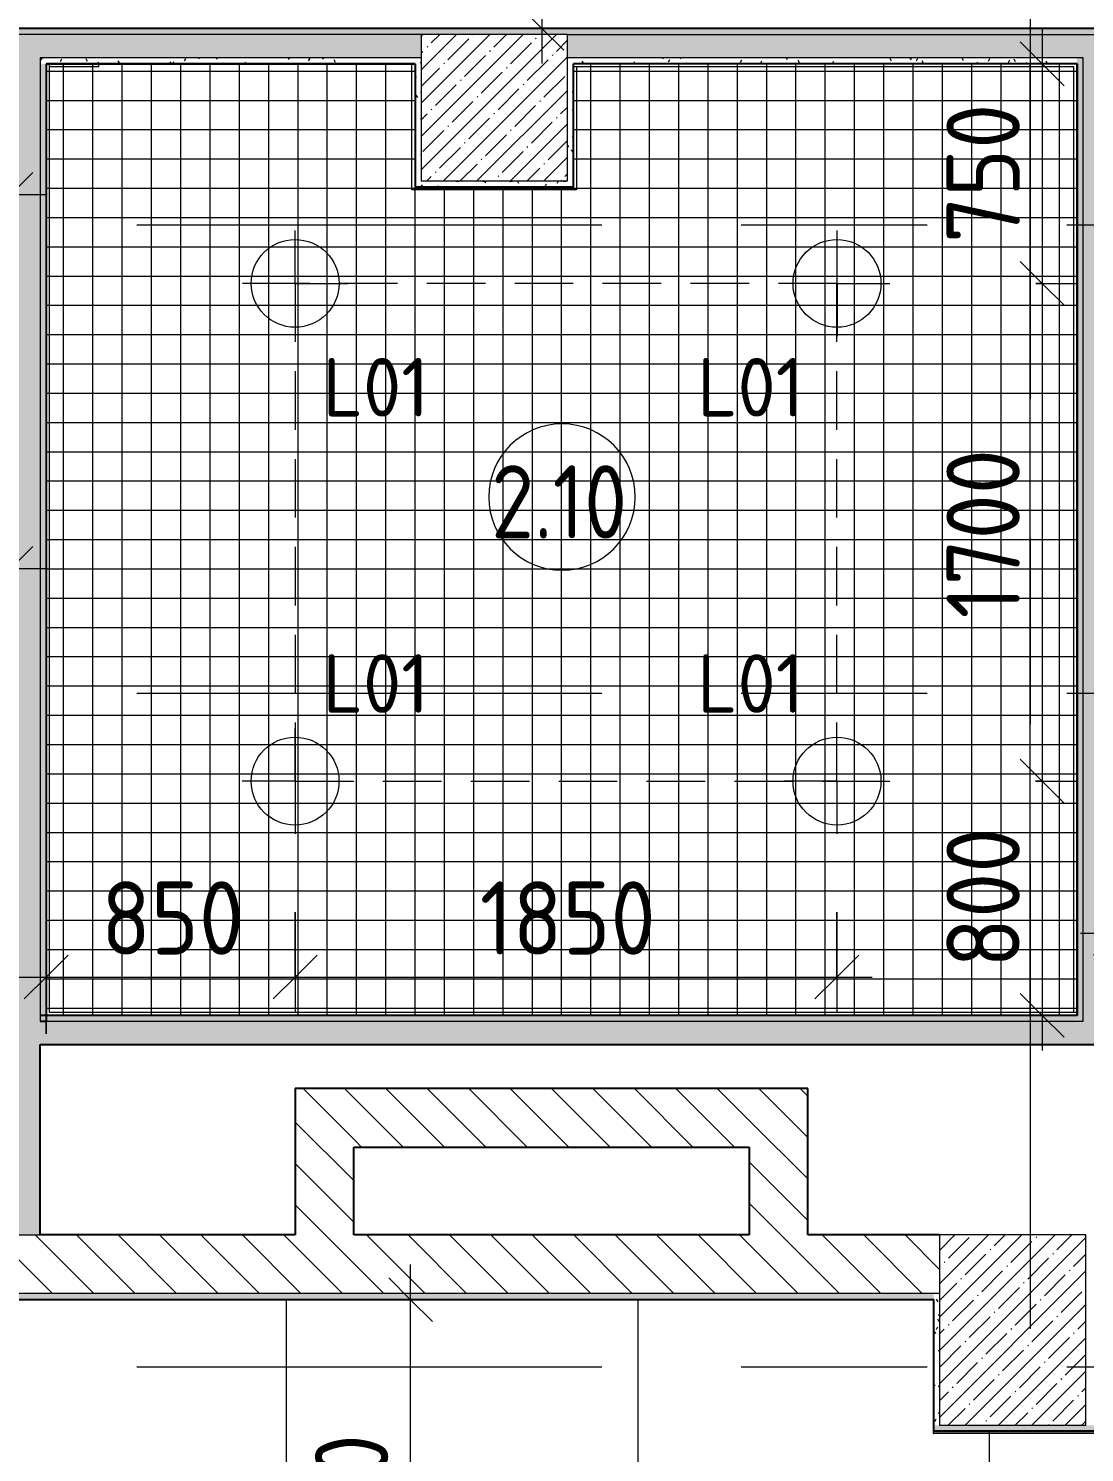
# Model space of a CAD drawing. Header units: millimetres. Extents: x 35098 to 231722, y -8553 to 29000.
# Drawn here: x 77240 to 80845, y 10807 to 15671 of the extents above; entities that cross this region are included whole.
import ezdxf

# ---------------------------------------------------------------- set-up
doc = ezdxf.new("R2010")
doc.units = ezdxf.units.MM
doc.linetypes.add('ADSK_Штрих_ш2 п1', pattern=[300, 200, -100])
doc.linetypes.add('Осевая', pattern=[3175, 635, -476.25, 1587.5, -476.25])
for name, color, linetype, lineweight in [('A-ANNO-DIMS', 7, 'Continuous', 9), ('A-ANNO-DIMS-100', 7, 'Continuous', 9), ('A-AREA-IDEN', 7, 'Continuous', 9), ('A-CLNG-PATT', 7, 'Continuous', 9), ('A-DETL-1', 7, 'ADSK_Штрих_ш2 п1', 9), ('A-WALL', 7, 'Continuous', 9), ('E-LITE-EQPM-IDEN', 7, 'Continuous', 9), ('I-WALL', 7, 'Continuous', 9), ('S-COLS', 7, 'Continuous', 9), ('Оси-2', 7, 'Осевая', 9)]:
    doc.layers.add(name, color=color, linetype=linetype, lineweight=lineweight)
for name, color, linetype, lineweight, true_color in [('A-ANNO-NOTE', 1, 'Continuous', 9, 0xff0000), ('A-WALL-1', 7, 'Continuous', 25, 0x3c3c3c), ('A-WALL-FNSH-2', 7, 'Continuous', 13, 0x3c3c3c)]:
    doc.layers.add(name, color=color, linetype=linetype, lineweight=lineweight, true_color=true_color)
doc.styles.add('GOST Common', font='GOST_Common.ttf', dxfattribs={"height": 200})
doc.styles.add('GOST Common_1', font='GOST_Common.ttf', dxfattribs={"width": 0.9, "height": 250})
doc.styles.add('ISOCPEUR', font='isocpeur.ttf', dxfattribs={"width": 0.9, "height": 250})
doc.dimstyles.new('ISO-2_5_0_9К_БОЛЬШОЙ', dxfattribs={"dimscale": 304.8, "dimtxt": 248.995294, "dimasz": 0.492126, "dimexe": 0.393701, "dimexo": 0.984252, "dimgap": 0, "dimtad": 1, "dimdec": 0, "dimrnd": 10, "dimzin": 0, "dimdsep": 46, "dimtxsty": 'ISOCPEUR', "dimblk1": 'OBLIQUE', "dimblk2": 'OBLIQUE', "dimsah": 1, "dimcen": 0.09, "dimdle": 0.393701, "dimazin": 0, "dimtfac": 1, "dimtdec": 4, "dimtix": 1, "dimtmove": 0, "dimatfit": 3, "dimfxl": 1, "dimtvp": 1, "dimtolj": 1, "dimtzin": 0, "dimarcsym": 2})
pattern_1 = [(135, (0, 0), (-70.71068, -70.71068), [])]
pattern_2 = [(135, (0, 0), (-75.43415, -75.43415), [106.68, -17.78, 3.556, -17.78]), (135, (0, 75.39), (-75.43415, -75.43415), []), (50, (0, 0), (127.52922, -11.15758), [13.335, -146.685]), (355, (0, 0), (-24.66966, 133.74002), [10.668, -117.348]), (100.451, (10.63, -0.93), (102.85973, 122.58178), [11.333, -124.663]), (46.184, (0, 35.56), (189.75516, -29.43036), [20.002, -220.027]), (96.636, (15.81, 33.1), (166.1822, 173.1996), [17, -186.995]), (351.184, (0, 35.56), (166.18393, 173.19757), [16.002, -176.022]), (21, (17.78, 26.67), (106.13027, -71.58603), [13.335, -146.685]), (326, (17.78, 26.67), (43.26188, 128.93175), [10.668, -117.348]), (71.451, (26.62, 20.7), (149.39198, 57.34505), [11.333, -124.663]), (37.5, (0, 0), (2.162228, 59.188357), [3.353, -112.573, 3.353, -115.773, -117.792]), (37.5, (0, 0), (2.162228, 59.188357), [-235.052, 3.353, -114.44]), (7.5, (0, 0), (46.773857, 70.126152), [3.353, -64.567, 3.353, -109.906, -44.894]), (7.5, (0, 0), (46.773857, 70.126152), [-181.178, 3.353, -41.542]), (327.5, (-39.65, 0), (94.91367, -4.010093), [3.353, -41.097, 3.353, -135.331, -184.023]), (327.5, (-39.65, 0), (94.91367, -4.010093), [-183.134, 3.353, -180.67]), (317.5, (-57.43, 0), (103.69057, 17.79882), [3.353, -54.432, 3.353, -88.748, -130.683]), (317.5, (-57.43, 0), (103.69057, 17.79882), [-149.885, 3.353, -127.33])]
pattern_3 = [(0, (0, 0), (121.92, 30.48), [10.058, -81.382, 10.058, -81.382, -487.68]), (0, (0, 0), (121.92, 30.48), [-182.88, 10.058, -172.822, 10.058, -81.382, -213.36]), (0, (0, 0), (121.92, 30.48), [-457.2, 10.058, -50.902, 10.058, -142.342]), (120, (45.72, 15.24), (-87.356454, 90.345817), [10.058, -81.382, 10.058, -81.382, -487.68]), (120, (45.72, 15.24), (-87.356454, 90.345817), [-182.88, 10.058, -172.822, 10.058, -81.382, -213.36]), (120, (45.72, 15.24), (-87.356454, 90.345817), [-457.2, 10.058, -50.902, 10.058, -142.342]), (240, (60.96, 76.2), (-34.563546, -120.825817), [10.058, -81.382, 10.058, -81.382, -487.68]), (240, (60.96, 76.2), (-34.563546, -120.825817), [-182.88, 10.058, -172.822, 10.058, -81.382, -213.36]), (240, (60.96, 76.2), (-34.563546, -120.825817), [-457.2, 10.058, -50.902, 10.058, -142.342])]

# ---------------------------------------------------------------- blocks, each defined once
blk = doc.blocks.new('BSC_Колонна _Прямоугольная - 500х500-V31-План расстановки осветительного оборудования 2 этажа в осях 12-23')
at = {"layer": 'S-COLS'}
h = blk.add_hatch(dxfattribs=at)
h.set_pattern_fill('FP_38', color=256, style=0, pattern_type=2)
h.set_pattern_definition([(45, (-78830, -15400), (-57.02463, 57.02463), []), (45, (-78772.975, -15400), (-57.02463, 57.02463), [100.806, -20.161, 3.353, -16.808])])
h.paths.add_polyline_path([(-250, -250), (250, -250), (250, 250), (-250, 250), (-250, -9.5)])
for p, q in [((250, 250), (-250, 250)), ((-250, 250), (-250, -250)), ((250, -250), (250, 250)), ((-250, -250), (250, -250))]:
    blk.add_line(p, q, dxfattribs=at)
blk = doc.blocks.new('BSC_Колонна _Прямоугольная - 650х500-V41-План расстановки осветительного оборудования 2 этажа в осях 12-23')
at = {"layer": 'S-COLS'}
h = blk.add_hatch(dxfattribs=at)
h.set_pattern_fill('FP_44', color=256, style=0, pattern_type=2)
h.set_pattern_definition([(135, (11225, -80600), (-57.02463, -57.02463), []), (135, (11225, -80542.975), (-57.02463, -57.02463), [100.806, -20.161, 3.353, -16.808])])
h.paths.add_polyline_path([(325, -131.2), (325, 250), (-325, 250), (-325, -250), (325, -250)])
for p, q in [((325, 250), (-325, 250)), ((-325, 250), (-325, -250)), ((325, -250), (325, 250)), ((-325, -250), (325, -250))]:
    blk.add_line(p, q, dxfattribs=at)
blk = doc.blocks.new('DIMBLOCK71-План расстановки осветительного оборудования 2 этажа в осях 12-23')
at = {"layer": 'A-ANNO-DIMS-100'}
for p, q in [((77179.8, 14909.8), (77179.8, 15223.8)), ((76379.9, 15125.4), (76379.9, 14983.8)), ((76379.9, 15103.8), (76379.9, 15125.4)), ((76379.9, 15103.8), (77299.8, 15103.8)), ((77179.8, 15103.8), (77179.8, 14909.8))]:
    blk.add_line(p, q, dxfattribs=at)
at = {"layer": 'A-ANNO-DIMS-100', "lineweight": 20}
for p, q in [((76379.9, 15103.8), (76454.9, 15178.8)), ((77179.8, 15103.8), (77254.8, 15178.8)), ((76379.9, 15103.8), (76304.9, 15028.8)), ((77179.8, 15103.8), (77104.8, 15028.8))]:
    blk.add_line(p, q, dxfattribs=at)
at = {"layer": 'A-ANNO-DIMS-100', "color": 0, "insert": (76564.4, 15430.4), "char_height": 250, "width": 517.144, "attachment_point": 1, "line_spacing_factor": 1.149209, "style": 'ISOCPEUR'}
blk.add_mtext('1/2', dxfattribs=at)
blk = doc.blocks.new('_Oblique')
at = {"color": 0, "linetype": 'ByBlock', "lineweight": -2}
blk.add_line((-0.5, -0.5), (0.5, 0.5), dxfattribs=at)
blk = doc.blocks.new('DIMBLOCK73-План расстановки осветительного оборудования 2 этажа в осях 12-23')
at = {"layer": 'A-ANNO-DIMS-100'}
for p, q in [((76379.9, 13675.4), (76379.9, 13946.3)), ((77179.8, 13632.3), (77179.8, 13946.3)), ((76379.9, 13826.3), (77299.8, 13826.3)), ((76379.9, 13826.3), (76379.9, 13675.4)), ((77179.8, 13826.3), (77179.8, 13632.3))]:
    blk.add_line(p, q, dxfattribs=at)
at = {"layer": 'A-ANNO-DIMS-100', "lineweight": 20}
for p, q in [((76379.9, 13826.3), (76454.9, 13901.3)), ((77179.8, 13826.3), (77254.8, 13901.3)), ((76379.9, 13826.3), (76304.9, 13751.3)), ((77179.8, 13826.3), (77104.8, 13751.3))]:
    blk.add_line(p, q, dxfattribs=at)
at = {"layer": 'A-ANNO-DIMS-100', "color": 0, "insert": (76564.4, 14152.9), "char_height": 250, "width": 517.144, "attachment_point": 1, "line_spacing_factor": 1.149209, "style": 'ISOCPEUR'}
blk.add_mtext('1/2', dxfattribs=at)
blk = doc.blocks.new('DIMBLOCK77-План расстановки осветительного оборудования 2 этажа в осях 12-23')
at = {"layer": 'A-ANNO-DIMS-100'}
for p, q in [((78149.8, 12652.5), (78149.8, 12310.9)), ((78149.8, 12430.9), (78149.8, 12652.5)), ((77299.8, 12236.9), (77299.8, 12550.9)), ((77179.8, 12430.9), (78149.8, 12430.9)), ((77299.8, 12430.9), (77299.8, 12236.9))]:
    blk.add_line(p, q, dxfattribs=at)
at = {"layer": 'A-ANNO-DIMS-100', "lineweight": 20}
for p, q in [((77299.8, 12430.9), (77374.8, 12505.9)), ((78149.8, 12430.9), (78224.8, 12505.9)), ((77299.8, 12430.9), (77224.8, 12355.9)), ((78149.8, 12430.9), (78074.8, 12355.9))]:
    blk.add_line(p, q, dxfattribs=at)
at = {"layer": 'A-ANNO-DIMS-100', "color": 0, "insert": (77487.8, 12757.5), "char_height": 250, "width": 568.858, "attachment_point": 1, "line_spacing_factor": 1.149209, "style": 'ISOCPEUR'}
blk.add_mtext('850', dxfattribs=at)
blk = doc.blocks.new('DIMBLOCK78-План расстановки осветительного оборудования 2 этажа в осях 12-23')
at = {"layer": 'A-ANNO-DIMS-100'}
for p, q in [((78149.8, 12652.5), (78149.8, 12310.9)), ((78149.8, 12430.9), (78149.8, 12652.5)), ((79999.8, 12652.5), (79999.8, 12310.9)), ((79999.8, 12430.9), (79999.8, 12652.5)), ((78149.8, 12430.9), (80119.8, 12430.9))]:
    blk.add_line(p, q, dxfattribs=at)
at = {"layer": 'A-ANNO-DIMS-100', "lineweight": 20}
for p, q in [((78149.8, 12430.9), (78224.8, 12505.9)), ((79999.8, 12430.9), (80074.8, 12505.9)), ((78149.8, 12430.9), (78074.8, 12355.9)), ((79999.8, 12430.9), (79924.8, 12355.9))]:
    blk.add_line(p, q, dxfattribs=at)
at = {"layer": 'A-ANNO-DIMS-100', "color": 0, "insert": (78780.3, 12757.5), "char_height": 250, "width": 706.764, "attachment_point": 1, "line_spacing_factor": 1.149209, "style": 'ISOCPEUR'}
blk.add_mtext('1850', dxfattribs=at)
blk = doc.blocks.new('DIMBLOCK79-План расстановки осветительного оборудования 2 этажа в осях 12-23')
at = {"layer": 'A-ANNO-DIMS-100'}
for p, q in [((80700.3, 15670), (80700.3, 14800)), ((80506.3, 15550), (80820.3, 15550)), ((80700.3, 15550), (80506.3, 15550)), ((80678.3, 14800), (80820.3, 14800)), ((80700.3, 14800), (80678.3, 14800))]:
    blk.add_line(p, q, dxfattribs=at)
at = {"layer": 'A-ANNO-DIMS-100', "lineweight": 20}
for p, q in [((80700.3, 15550), (80625.3, 15625)), ((80700.3, 15550), (80775.3, 15475)), ((80700.3, 14800), (80625.3, 14875)), ((80700.3, 14800), (80775.3, 14725))]:
    blk.add_line(p, q, dxfattribs=at)
at = {"layer": 'A-ANNO-DIMS-100', "color": 0, "insert": (80373.7, 14938), "char_height": 250, "width": 568.858, "attachment_point": 1, "rotation": 90, "line_spacing_factor": 1.149209, "style": 'ISOCPEUR'}
blk.add_mtext('750', dxfattribs=at)
blk = doc.blocks.new('DIMBLOCK80-План расстановки осветительного оборудования 2 этажа в осях 12-23')
at = {"layer": 'A-ANNO-DIMS-100', "lineweight": 20}
for p, q in [((80700.3, 14800), (80625.3, 14875)), ((80700.3, 14800), (80775.3, 14725)), ((80700.3, 13100), (80625.3, 13175)), ((80700.3, 13100), (80775.3, 13025))]:
    blk.add_line(p, q, dxfattribs=at)
at = {"layer": 'A-ANNO-DIMS-100'}
for p, q in [((80678.3, 14800), (80820.3, 14800)), ((80700.3, 14800), (80678.3, 14800)), ((80700.3, 14800), (80700.3, 13100)), ((80678.1, 13100), (80820.3, 13100)), ((80700.3, 13100), (80678.1, 13100))]:
    blk.add_line(p, q, dxfattribs=at)
at = {"layer": 'A-ANNO-DIMS-100', "color": 0, "insert": (80373.7, 13655.5), "char_height": 250, "width": 706.764, "attachment_point": 1, "rotation": 90, "line_spacing_factor": 1.149209, "style": 'ISOCPEUR'}
blk.add_mtext('1700', dxfattribs=at)
blk = doc.blocks.new('DIMBLOCK81-План расстановки осветительного оборудования 2 этажа в осях 12-23')
at = {"layer": 'A-ANNO-DIMS-100', "lineweight": 20}
for p, q in [((80700.3, 13100), (80625.3, 13175)), ((80700.3, 13100), (80775.3, 13025)), ((80700.3, 12300), (80625.3, 12375)), ((80700.3, 12300), (80775.3, 12225))]:
    blk.add_line(p, q, dxfattribs=at)
at = {"layer": 'A-ANNO-DIMS-100'}
for p, q in [((80678.1, 13100), (80820.3, 13100)), ((80700.3, 13100), (80678.1, 13100)), ((80700.3, 13100), (80700.3, 12180)), ((80506.3, 12300), (80820.3, 12300)), ((80700.3, 12300), (80506.3, 12300))]:
    blk.add_line(p, q, dxfattribs=at)
at = {"layer": 'A-ANNO-DIMS-100', "color": 0, "insert": (80373.7, 12463), "char_height": 250, "width": 568.858, "attachment_point": 1, "rotation": 90, "line_spacing_factor": 1.149209, "style": 'ISOCPEUR'}
blk.add_mtext('800', dxfattribs=at)
blk = doc.blocks.new('DIMBLOCK82-План расстановки осветительного оборудования 2 этажа в осях 12-23')
at = {"layer": 'A-ANNO-DIMS-100'}
for p, q in [((80950.8, 12386.9), (80950.8, 12700.9)), ((81850.8, 12702.5), (81850.8, 12460.9)), ((81850.8, 12580.9), (81850.8, 12702.5)), ((80830.8, 12580.9), (81850.8, 12580.9)), ((80950.8, 12580.9), (80950.8, 12386.9))]:
    blk.add_line(p, q, dxfattribs=at)
at = {"layer": 'A-ANNO-DIMS-100', "lineweight": 20}
for p, q in [((80950.8, 12580.9), (81025.8, 12655.9)), ((81850.8, 12580.9), (81925.8, 12655.9)), ((80950.8, 12580.9), (80875.8, 12505.9)), ((81850.8, 12580.9), (81775.8, 12505.9))]:
    blk.add_line(p, q, dxfattribs=at)
at = {"layer": 'A-ANNO-DIMS-100', "color": 0, "insert": (81163.8, 12907.5), "char_height": 250, "width": 568.858, "attachment_point": 1, "line_spacing_factor": 1.149209, "style": 'ISOCPEUR'}
blk.add_mtext('900', dxfattribs=at)
blk = doc.blocks.new('Марка_Помещения - Номер-25198446-План расстановки осветительного оборудования 2 этажа в осях 12-23')
at = {"layer": 'A-AREA-IDEN'}
for start, end in [(360, 180), (180, 360)]:
    blk.add_arc((0, 0), 2.5, start, end, dxfattribs=at)
blk = doc.blocks.new('DIMBLOCK135-План расстановки осветительного оборудования 2 этажа в осях 12-23')
at = {"layer": 'A-ANNO-DIMS-100'}
for p, q in [((78992.7, 16891), (78992.7, 15551)), ((78798.8, 16771), (79112.7, 16771)), ((78992.7, 16771), (78798.8, 16771)), ((78798.8, 15671), (79112.7, 15671)), ((78992.7, 15671), (78798.8, 15671))]:
    blk.add_line(p, q, dxfattribs=at)
at = {"layer": 'A-ANNO-DIMS-100', "lineweight": 20}
for p, q in [((78992.7, 16771), (78917.7, 16846)), ((78992.7, 16771), (79067.7, 16696)), ((78992.7, 15671), (78917.7, 15746)), ((78992.7, 15671), (79067.7, 15596))]:
    blk.add_line(p, q, dxfattribs=at)
at = {"layer": 'A-ANNO-DIMS-100', "color": 0, "insert": (78666.1, 15948.1), "char_height": 250, "width": 655.049, "attachment_point": 1, "rotation": 90, "line_spacing_factor": 1.149209, "style": 'ISOCPEUR'}
blk.add_mtext('1100', dxfattribs=at)
blk = doc.blocks.new('DIMBLOCK186-План расстановки осветительного оборудования 2 этажа в осях 12-23')
at = {"layer": 'A-ANNO-DIMS-100'}
for p, q in [((78544.4, 9829.4), (78544.4, 11449)), ((78738.3, 11329), (78424.4, 11329)), ((78544.4, 11329), (78738.3, 11329)), ((78119, 9829.4), (78664.4, 9829.4)), ((78544.4, 9829.4), (78119, 9829.4))]:
    blk.add_line(p, q, dxfattribs=at)
at = {"layer": 'A-ANNO-DIMS-100', "lineweight": 20}
for p, q in [((78544.4, 11329), (78469.4, 11404)), ((78544.4, 11329), (78619.4, 11254)), ((78544.4, 9829.4), (78469.4, 9904.4)), ((78544.4, 9829.4), (78619.4, 9754.4))]:
    blk.add_line(p, q, dxfattribs=at)
at = {"layer": 'A-ANNO-DIMS-100', "color": 0, "insert": (78217.8, 10284.7), "char_height": 250, "width": 706.764, "attachment_point": 1, "rotation": 90, "line_spacing_factor": 1.149209, "style": 'ISOCPEUR'}
blk.add_mtext('1500', dxfattribs=at)

msp = doc.modelspace()

# ---------------------------------------------------------------- hatches: boundary and pattern name
at = {"layer": 'A-CLNG-PATT'}
h = msp.add_hatch(dxfattribs=at)
h.set_pattern_fill('FP_82', color=256, style=0, pattern_type=2)
h.set_pattern_definition([(0, (79059.81, 13925), (0, 100), []), (90, (79059.81, 13925), (-100, 6e-15), [])])
h.paths.add_polyline_path([(80818.8, 12301), (80818.8, 15549), (79101, 15549), (79101, 15129), (78559, 15129), (78559, 15549), (77300.8, 15549), (77300.8, 12301), (80468.8, 12301)])
h = msp.add_hatch(dxfattribs=at)
h.set_pattern_fill('FP_52', color=256, style=0, pattern_type=2)
h.set_pattern_definition([(180, (75720.5, 8329), (-7e-14, -600), []), (270, (75720.5, 8329), (1200, 7e-14), [])])
h.paths.add_polyline_path([(84459, 4145), (84459, 10879), (80329, 10879), (80329, 11329), (76001, 11329), (76001, 10879), (75721, 10879), (75721, 4145), (84179, 4145)])
h.paths.add_polyline_path([(82920.9, 4730.1), (81720.9, 4730.1), (81720.9, 5330.1), (82920.9, 5330.1)])
h.paths.add_polyline_path([(80468.8, 4730.1), (79320.9, 4730.1), (79320.9, 5330.1), (80520.9, 5330.1), (80520.9, 4730.1)])
h.paths.add_polyline_path([(76920.9, 4730.1), (76920.9, 5330.1), (78120.9, 5330.1), (78120.9, 4730.1), (77559.8, 4730.1)])
h.paths.add_polyline_path([(81720.9, 7130.1), (81720.9, 7730.1), (82920.9, 7730.1), (82920.9, 7130.1), (81923.3, 7130.1)])
h.paths.add_polyline_path([(79320.9, 7130.1), (79320.9, 7730.1), (80520.9, 7730.1), (80520.9, 7130.1)])
h.paths.add_polyline_path([(76920.9, 7130.1), (76920.9, 7730.1), (78120.9, 7730.1), (78120.9, 7130.1), (77559.8, 7130.1)])
h.paths.add_polyline_path([(81720.9, 9530.1), (81720.9, 10130.1), (82920.9, 10130.1), (82920.9, 9530.1), (81923.3, 9530.1)])
h.paths.add_polyline_path([(79320.9, 9530.1), (79320.9, 10130.1), (80520.9, 10130.1), (80520.9, 9530.1)])
h.paths.add_polyline_path([(78120.9, 9530.1), (76920.9, 9530.1), (76920.9, 10130.1), (78120.9, 10130.1)])
at = {"layer": 'I-WALL'}
h = msp.add_hatch(dxfattribs=at)
h.set_pattern_fill('FP_46', color=256, style=0, pattern_type=2)
h.set_pattern_definition(pattern_3)
h.paths.add_polyline_path([(83000, 15650), (83000, 15670), (73540, 15670), (73540, 15650), (81923.3, 15650)])
h = msp.add_hatch(dxfattribs=at)
h.set_pattern_fill('FP_24', color=256, style=0, pattern_type=2)
h.set_pattern_definition(pattern_2)
h.paths.add_polyline_path([(84200, 15570), (84200, 15650), (79080, 15650), (79080, 15570), (84180, 15570)])
h.paths.add_polyline_path([(78580, 15570), (78580, 15650), (75560, 15650), (75560, 15570), (78560, 15570)])
h = msp.add_hatch(dxfattribs=at)
h.set_pattern_fill('FP_24', color=256, style=0, pattern_type=2)
h.set_pattern_definition(pattern_2)
h.paths.add_polyline_path([(77279.8, 11550), (77279.8, 15570), (77199.8, 15570), (77199.8, 11550)])
h = msp.add_hatch(dxfattribs=at)
h.set_pattern_fill('FP_46', color=256, style=0, pattern_type=2)
h.set_pattern_definition(pattern_3)
h.paths.add_polyline_path([(78559, 15550), (78560, 15550), (78560, 15570), (77279.8, 15570), (77279.8, 15550), (77559.8, 15550)])
h = msp.add_hatch(dxfattribs=at)
h.set_pattern_fill('FP_46', color=256, style=0, pattern_type=2)
h.set_pattern_definition(pattern_3)
h.paths.add_polyline_path([(78560, 15150), (78580, 15150), (78580, 15570), (78560, 15570), (78560, 15390.5)])
h = msp.add_hatch(dxfattribs=at)
h.set_pattern_fill('FP_46', color=256, style=0, pattern_type=2)
h.set_pattern_definition(pattern_3)
h.paths.add_polyline_path([(80818.8, 15550), (80819.8, 15550), (80819.8, 15570), (79080, 15570), (79080, 15550), (80468.8, 15550)])
h = msp.add_hatch(dxfattribs=at)
h.set_pattern_fill('FP_46', color=256, style=0, pattern_type=2)
h.set_pattern_definition(pattern_3)
h.paths.add_polyline_path([(80819.8, 12300), (80839.8, 12300), (80839.8, 15570), (80819.8, 15570), (80819.8, 13074.2)])
h = msp.add_hatch(dxfattribs=at)
h.set_pattern_fill('FP_24', color=256, style=0, pattern_type=2)
h.set_pattern_definition(pattern_2)
h.paths.add_polyline_path([(80839.8, 12280), (80919.8, 12280), (80919.8, 15570), (80839.8, 15570), (80839.8, 12300)])
h = msp.add_hatch(dxfattribs=at)
h.set_pattern_fill('FP_46', color=256, style=0, pattern_type=2)
h.set_pattern_definition(pattern_3)
h.paths.add_polyline_path([(77299.8, 12280), (77299.8, 15550), (77279.8, 15550), (77279.8, 12280)])
h = msp.add_hatch(dxfattribs=at)
h.set_pattern_fill('FP_46', color=256, style=0, pattern_type=2)
h.set_pattern_definition(pattern_3)
h.paths.add_polyline_path([(79100, 15130), (79100, 15550), (79080, 15550), (79080, 15130)])
h = msp.add_hatch(dxfattribs=at)
h.set_pattern_fill('FP_46', color=256, style=0, pattern_type=2)
h.set_pattern_definition(pattern_3)
h.paths.add_polyline_path([(79080, 15130), (79080, 15150), (78560, 15150), (78560, 15130), (79014.3, 15130)])
h = msp.add_hatch(dxfattribs=at)
h.set_pattern_fill('FP_46', color=256, style=0, pattern_type=2)
h.set_pattern_definition(pattern_3)
h.paths.add_polyline_path([(80468.8, 12280), (80839.8, 12280), (80839.8, 12300), (77279.8, 12300), (77279.8, 12280), (79014.3, 12280)])
h = msp.add_hatch(dxfattribs=at)
h.set_pattern_fill('FP_24', color=256, style=0, pattern_type=2)
h.set_pattern_definition(pattern_2)
h.paths.add_polyline_path([(84480, 12200), (84480, 12280), (77279.8, 12280), (77279.8, 12200), (83377.8, 12200)])
h = msp.add_hatch(dxfattribs=at)
h.set_pattern_fill('FP_19', color=256, style=0, pattern_type=2)
h.set_pattern_definition(pattern_1)
h.paths.add_polyline_path([(78150, 11550), (78350, 11550), (78350, 12050), (78150, 12050)])
h = msp.add_hatch(dxfattribs=at)
h.set_pattern_fill('FP_19', color=256, style=0, pattern_type=2)
h.set_pattern_definition(pattern_1)
h.paths.add_polyline_path([(79700, 11850), (79700, 12050), (78350, 12050), (78350, 11850), (79014.3, 11850)])
h = msp.add_hatch(dxfattribs=at)
h.set_pattern_fill('FP_19', color=256, style=0, pattern_type=2)
h.set_pattern_definition(pattern_1)
h.paths.add_polyline_path([(79900, 11550), (79900, 12050), (79700, 12050), (79700, 11550)])
h = msp.add_hatch(dxfattribs=at)
h.set_pattern_fill('FP_19', color=256, style=0, pattern_type=2)
h.set_pattern_definition(pattern_1)
h.paths.add_polyline_path([(80350, 11350), (80350, 11550), (75980, 11550), (75980, 11350), (80330, 11350)])
h = msp.add_hatch(dxfattribs=at)
h.set_pattern_fill('FP_46', color=256, style=0, pattern_type=2)
h.set_pattern_definition(pattern_3)
h.paths.add_polyline_path([(80329, 11330), (80330, 11330), (80330, 11350), (75980, 11350), (75980, 11330), (79014.3, 11330)])
h = msp.add_hatch(dxfattribs=at)
h.set_pattern_fill('FP_46', color=256, style=0, pattern_type=2)
h.set_pattern_definition(pattern_3)
h.paths.add_polyline_path([(80350, 10900), (80350, 11350), (80330, 11350), (80330, 10900)])
h = msp.add_hatch(dxfattribs=at)
h.set_pattern_fill('FP_46', color=256, style=0, pattern_type=2)
h.set_pattern_definition(pattern_3)
h.paths.add_polyline_path([(84459, 10880), (84460, 10880), (84460, 10900), (80330, 10900), (80330, 10880), (83377.8, 10880)])

# ---------------------------------------------------------------- linework, layer by layer
at = {"layer": 'A-ANNO-NOTE'}
for p, q in [((78150, 14800), (78150, 14980)), ((80000, 14800), (80000, 14980)), ((78150, 14800), (77970, 14800)), ((78150, 14800), (78150, 14620)), ((78150, 14800), (78330, 14800)), ((80000, 14800), (79820, 14800)), ((80000, 14800), (80000, 14620)), ((80000, 14800), (80180, 14800)), ((78149.8, 13100), (78149.8, 13280)), ((79999.8, 13100), (79999.8, 13280)), ((78149.8, 13100), (77969.8, 13100)), ((78149.8, 13100), (78149.8, 12920)), ((78149.8, 13100), (78329.8, 13100)), ((79999.8, 13100), (79819.8, 13100)), ((79999.8, 13100), (79999.8, 12920)), ((79999.8, 13100), (80179.8, 13100))]:
    msp.add_line(p, q, dxfattribs=at)
for centre in [(78150, 14800), (80000, 14800), (78149.8, 13100), (79999.8, 13100)]:
    msp.add_circle(centre, 150, dxfattribs=at)
at = {"layer": 'A-DETL-1'}
for p, q in [((78150, 14800), (78150, 13100)), ((79999.8, 14800), (78150, 14800)), ((79999.8, 13100), (79999.8, 14800)), ((78150, 13100), (79999.8, 13100))]:
    msp.add_line(p, q, dxfattribs=at)
at = {"layer": 'A-WALL'}
for p, q in [((78580, 15650), (75560, 15650)), ((79080, 15650), (83100, 15650)), ((78580, 15570), (77279.8, 15570)), ((77279.8, 15570), (77279.8, 12280)), ((80839.8, 15570), (79080, 15570)), ((80839.8, 12280), (80839.8, 15570)), ((77279.8, 12280), (77279.8, 12280)), ((77299.8, 12280), (80839.8, 12280)), ((77199.8, 11550), (77279.8, 11550)), ((80350, 11350), (75980, 11350))]:
    msp.add_line(p, q, dxfattribs=at)
at = {"layer": 'A-WALL-1'}
for p, q in [((83000, 15670), (73520, 15670)), ((78560, 15550), (77299.8, 15550)), ((77299.8, 15550), (77299.8, 12280)), ((78560, 15550), (78560, 15130)), ((79100, 15130), (79100, 15550)), ((80819.8, 15550), (79100, 15550)), ((80819.8, 15550), (80819.8, 12300)), ((78560, 15130), (79100, 15130)), ((80819.8, 12300), (77279.8, 12300)), ((77279.8, 12280), (77299.8, 12280)), ((77279.8, 11550), (77279.8, 12200)), ((77279.8, 12200), (84480, 12200)), ((78150, 12050), (78150, 11550)), ((79900, 12050), (78150, 12050)), ((79900, 11550), (79900, 12050)), ((78350, 11550), (78350, 11850)), ((78350, 11850), (79700, 11850)), ((79700, 11850), (79700, 11550)), ((78150, 11550), (77279.8, 11550)), ((79700, 11550), (78350, 11550)), ((80350, 11550), (79900, 11550)), ((76000, 11330), (80330, 11330)), ((80330, 10880), (80330, 11330)), ((84460, 10880), (80330, 10880))]:
    msp.add_line(p, q, dxfattribs=at)
at = {"layer": 'A-WALL-FNSH-2'}
for p, q in [((77300.8, 15549), (78559, 15549)), ((77300.8, 12301), (77300.8, 15549)), ((78559, 15549), (78559, 15129)), ((80818.8, 15549), (79100, 15549)), ((79101, 15129), (79101, 15549)), ((80818.8, 12301), (80818.8, 15550)), ((78559, 15129), (79101, 15129)), ((80818.8, 12301), (77300.8, 12301)), ((80329, 11329), (76000, 11329)), ((80329, 10879), (80329, 11330)), ((80329, 10879), (84459, 10879))]:
    msp.add_line(p, q, dxfattribs=at)
at = {"layer": 'I-WALL'}
for p, q in [((77310.8, 15549), (77310.8, 12311)), ((77480, 15539), (77310.8, 15539)), ((77480, 15539), (77480, 15549)), ((78549, 15119), (78549, 15549)), ((80808.8, 15539), (79101, 15539)), ((79111, 15539), (79111, 15119)), ((80808.8, 12311), (80808.8, 15539)), ((79111, 15119), (78549, 15119)), ((77310.8, 12311), (80818.8, 12311)), ((80329, 10872), (80329, 10879)), ((80329, 10872), (80330, 10872)), ((80330, 10880), (80330, 10879)), ((82129.5, 10872), (80330.8, 10872))]:
    msp.add_line(p, q, dxfattribs=at)
at = {"layer": 'Оси-2'}
for p, q in [((80660, 593.7), (80660, 24890.1)), ((38398.2, 15000), (81850, 15000)), ((38398.2, 13400), (81850, 13400)), ((38398.2, 11100), (82450, 11100))]:
    msp.add_line(p, q, dxfattribs=at)

# ---------------------------------------------------------------- block references
at = {"layer": 'A-AREA-IDEN', "xscale": 99.99999999999993, "yscale": 99.99999999999993, "zscale": 99.99999999999993}
msp.add_blockref('Марка_Помещения - Номер-25198446-План расстановки осветительного оборудования 2 этажа в осях 12-23', (79061.3, 14070.2), dxfattribs=at)
at = {"layer": 'S-COLS'}
msp.add_blockref('BSC_Колонна _Прямоугольная - 500х500-V31-План расстановки осветительного оборудования 2 этажа в осях 12-23', (78830, 15400), dxfattribs=at)
at = {"layer": 'S-COLS', "rotation": 270.0000000000007}
msp.add_blockref('BSC_Колонна _Прямоугольная - 650х500-V41-План расстановки осветительного оборудования 2 этажа в осях 12-23', (80600, 11225), dxfattribs=at)

# ---------------------------------------------------------------- texts
at = {"layer": 'A-AREA-IDEN', "insert": (78819.4, 14178.8), "char_height": 250, "width": 606.076, "attachment_point": 1, "style": 'GOST Common_1'}
msp.add_mtext('2.10', dxfattribs=at)
at = {"layer": 'E-LITE-EQPM-IDEN', "char_height": 200, "width": 472.996, "attachment_point": 1, "style": 'GOST Common'}
for insert in [(78244.3, 14545.3), (79522.8, 14545.3), (78244.3, 13533.3), (79522.8, 13533.3)]:
    msp.add_mtext('L01', dxfattribs=dict(at, insert=insert))

# ---------------------------------------------------------------- dimensions: what is measured, and where the dimension line sits
at = {"layer": 'A-ANNO-DIMS'}
for base, p1, p2, override, picture, middle in [((78992.7, 15671), (79098.8, 16771), (79098.8, 15671), {"dimpost": '<>', "dimfxl": 1100}, 'DIMBLOCK135-План расстановки осветительного оборудования 2 этажа в осях 12-23', (78867.7, 16221)), ((80700.3, 14800), (80806.3, 15550), (80378.3, 14800), {"dimpost": '<>', "dimfxl": 863.551995}, 'DIMBLOCK79-План расстановки осветительного оборудования 2 этажа в осях 12-23', (80575.3, 15175)), ((80700.3, 13100), (80378.3, 14800), (80378.1, 13100), {"dimpost": '<>', "dimfxl": 1700.000011}, 'DIMBLOCK80-План расстановки осветительного оборудования 2 этажа в осях 12-23', (80575.3, 13950)), ((80700.3, 12300), (80378.1, 13100), (80806.3, 12300), {"dimpost": '<>', "dimfxl": 907.405434}, 'DIMBLOCK81-План расстановки осветительного оборудования 2 этажа в осях 12-23', (80575.3, 12700)), ((78544.4, 11329), (77819, 9829.4), (78438.3, 11329), {"dimpost": '<>', "dimfxl": 1622.398761}, 'DIMBLOCK186-План расстановки осветительного оборудования 2 этажа в осях 12-23', (78419.4, 10579.2))]:
    dim = msp.add_linear_dim(base=base, p1=p1, p2=p2, angle=90, dimstyle='ISO-2_5_0_9К_БОЛЬШОЙ', override=override, dxfattribs=at)
    dim.commit()
    dim.dimension.update_dxf_attribs({"geometry": picture, "text_midpoint": middle})
for base, p1, p2, override, picture, middle in [((77179.8, 15103.8), (76379.9, 14825.4), (77179.8, 15209.8), {"dimpost": '<>', "dimfxl": 887.493833}, 'DIMBLOCK71-План расстановки осветительного оборудования 2 этажа в осях 12-23', (76779.9, 15228.8)), ((77179.8, 13826.3), (76379.9, 13375.4), (77179.8, 13932.3), {"dimpost": '<>', "dimfxl": 974.7071}, 'DIMBLOCK73-План расстановки осветительного оборудования 2 этажа в осях 12-23', (76779.9, 13951.3))]:
    dim = msp.add_linear_dim(base=base, p1=p1, p2=p2, text='1/2', dimstyle='ISO-2_5_0_9К_БОЛЬШОЙ', override=override, dxfattribs=at)
    dim.commit()
    dim.dimension.update_dxf_attribs({"geometry": picture, "text_midpoint": middle})
for base, p1, p2, override, picture, middle in [((81850.8, 12580.9), (80950.8, 12686.9), (81850.8, 13002.5), {"dimpost": '<>', "dimfxl": 953.717586}, 'DIMBLOCK82-План расстановки осветительного оборудования 2 этажа в осях 12-23', (81400.8, 12705.9)), ((78149.8, 12430.9), (77299.8, 12536.9), (78149.8, 12952.5), {"dimpost": '<>', "dimfxl": 946.144257}, 'DIMBLOCK77-План расстановки осветительного оборудования 2 этажа в осях 12-23', (77724.8, 12555.9)), ((79999.8, 12430.9), (78149.8, 12952.5), (79999.8, 12952.5), {"dimpost": '<>', "dimfxl": 1850}, 'DIMBLOCK78-План расстановки осветительного оборудования 2 этажа в осях 12-23', (79074.8, 12555.9))]:
    dim = msp.add_linear_dim(base=base, p1=p1, p2=p2, dimstyle='ISO-2_5_0_9К_БОЛЬШОЙ', override=override, dxfattribs=at)
    dim.commit()
    dim.dimension.update_dxf_attribs({"geometry": picture, "text_midpoint": middle})

doc.saveas('drawing.dxf')
